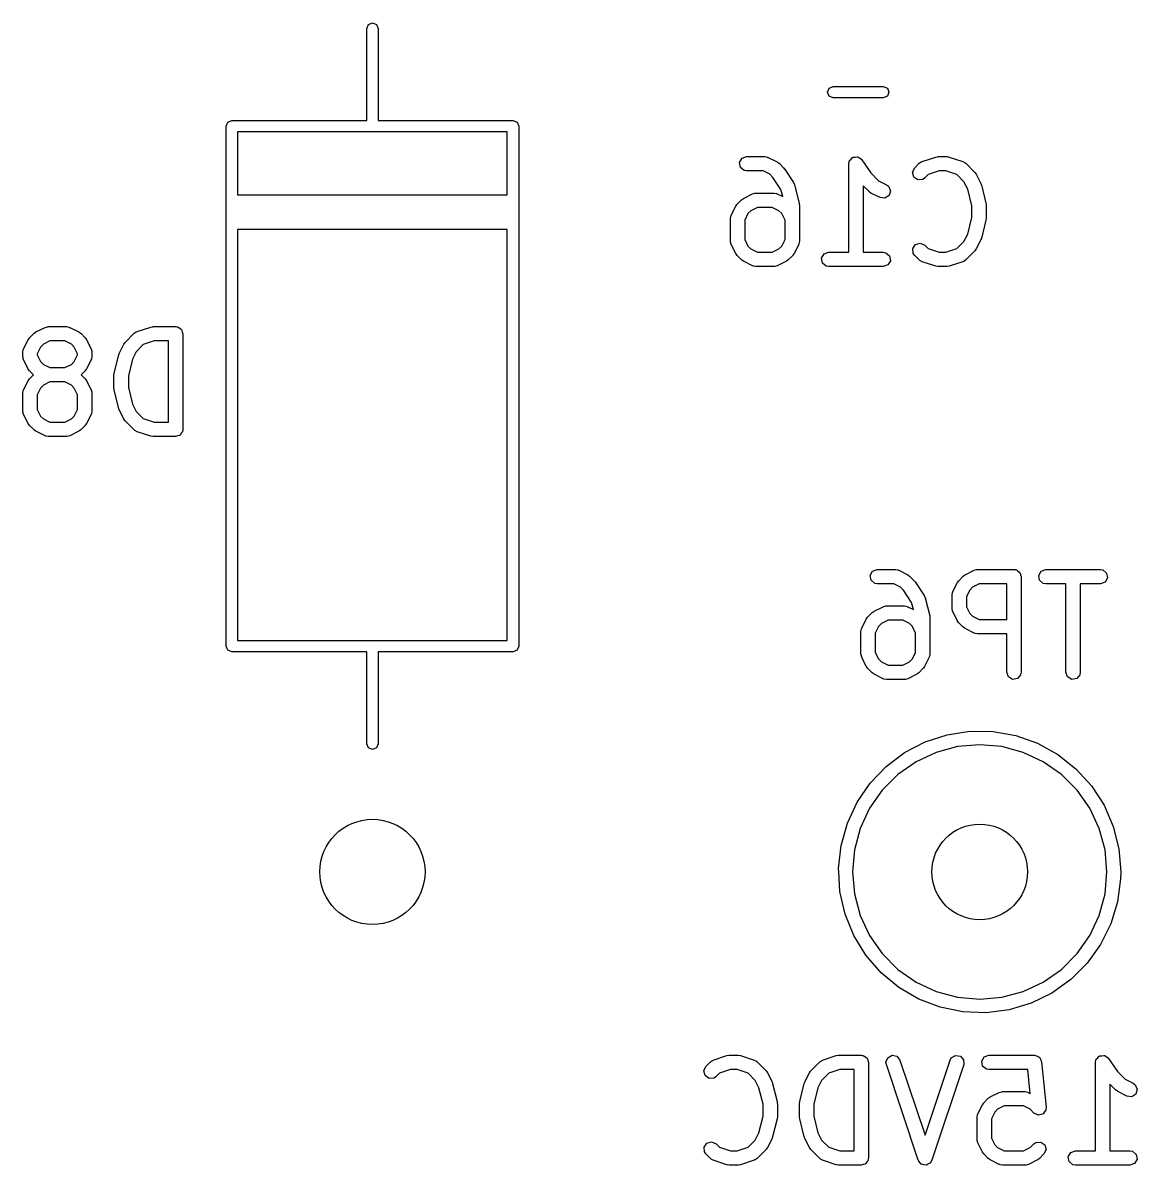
# Model space of a CAD drawing. Extents: x 65 to 231, y -134 to -59.
# Drawn here: x 125.89 to 137.54, y -107.21 to -95.26 of the extents above; entities that cross this region are included whole.
import ezdxf

# ---------------------------------------------------------------- set-up
doc = ezdxf.new("R2010")
doc.units = 0
doc.layers.add('BLACK', color=7, linetype='CONTINUOUS')

msp = doc.modelspace()

# ---------------------------------------------------------------- linework, layer by layer
at = {"layer": 'BLACK', "linetype": 'CONTINUOUS'}
for p, q in [((129.48, -95.32), (129.498, -95.2776)), ((129.48, -96.28), (129.48, -95.32)), ((129.498, -95.2776), (129.54, -95.26)), ((129.54, -95.26), (129.582, -95.2776)), ((129.582, -95.2776), (129.6, -95.32)), ((129.6, -95.32), (129.6, -96.28)), ((134.316, -95.9426), (134.359, -95.925)), ((134.359, -95.925), (134.881, -95.925)), ((134.881, -95.925), (134.924, -95.9426)), ((134.299, -95.985), (134.316, -95.9426)), ((134.316, -96.0274), (134.299, -95.985)), ((134.359, -96.045), (134.316, -96.0274)), ((134.881, -96.045), (134.359, -96.045)), ((134.924, -96.0274), (134.881, -96.045)), ((134.924, -95.9426), (134.941, -95.985)), ((134.941, -95.985), (134.924, -96.0274)), ((128.028, -96.2976), (128.07, -96.28)), ((128.07, -96.28), (129.48, -96.28)), ((129.6, -96.28), (131.01, -96.28)), ((131.01, -96.28), (131.052, -96.2976)), ((128.01, -96.34), (128.028, -96.2976)), ((128.01, -101.78), (128.01, -96.34)), ((130.95, -96.4), (128.13, -96.4)), ((128.13, -96.4), (128.13, -97.06)), ((130.95, -97.06), (130.95, -96.4)), ((131.052, -96.2976), (131.07, -96.34)), ((131.07, -96.34), (131.07, -101.78)), ((133.379, -96.7214), (133.405, -96.6769)), ((133.388, -96.7719), (133.379, -96.7214)), ((133.405, -96.6769), (133.453, -96.6594)), ((133.453, -96.6594), (133.644, -96.6594)), ((133.644, -96.6594), (133.669, -96.6639)), ((133.669, -96.6639), (133.673, -96.6668)), ((133.673, -96.6668), (133.677, -96.6673)), ((133.677, -96.6673), (133.773, -96.7149)), ((133.773, -96.7149), (133.791, -96.7283)), ((133.791, -96.7283), (133.792, -96.729)), ((133.792, -96.729), (133.84, -96.7766)), ((134.521, -96.7344), (134.526, -96.7087)), ((134.521, -97.6594), (134.521, -96.7344)), ((134.526, -96.7087), (134.528, -96.7054)), ((134.528, -96.7054), (134.529, -96.7011)), ((134.529, -96.7011), (134.545, -96.6861)), ((134.545, -96.6861), (134.559, -96.6694)), ((134.559, -96.6694), (134.563, -96.6687)), ((134.563, -96.6687), (134.566, -96.6657)), ((134.566, -96.6657), (134.588, -96.6643)), ((134.588, -96.6643), (134.609, -96.6605)), ((134.609, -96.6605), (134.613, -96.6627)), ((134.613, -96.6627), (134.617, -96.6624)), ((134.617, -96.6624), (134.635, -96.6753)), ((134.635, -96.6753), (134.654, -96.6862)), ((134.654, -96.6862), (134.655, -96.6902)), ((134.655, -96.6902), (134.659, -96.6928)), ((134.659, -96.6928), (134.75, -96.8295)), ((135.21, -96.7766), (135.257, -96.729)), ((135.257, -96.729), (135.279, -96.714)), ((135.279, -96.714), (135.283, -96.7136)), ((135.283, -96.7136), (135.287, -96.7108)), ((135.287, -96.7108), (135.43, -96.6632)), ((135.43, -96.6632), (135.452, -96.6599)), ((135.452, -96.6599), (135.453, -96.6594)), ((135.453, -96.6594), (135.549, -96.6594)), ((135.549, -96.6594), (135.571, -96.6633)), ((135.571, -96.6633), (135.572, -96.6632)), ((135.572, -96.6632), (135.715, -96.7108)), ((135.715, -96.7108), (135.738, -96.7233)), ((135.738, -96.7233), (135.74, -96.7271)), ((135.74, -96.7271), (135.744, -96.729)), ((135.744, -96.729), (135.84, -96.8242)), ((133.428, -96.8049), (133.388, -96.7719)), ((133.453, -96.8094), (133.428, -96.8049)), ((133.626, -96.8094), (133.453, -96.8094)), ((133.695, -96.8436), (133.626, -96.8094)), ((133.728, -96.8774), (133.695, -96.8436)), ((133.812, -97.0033), (133.728, -96.8774)), ((133.84, -96.7766), (133.846, -96.7859)), ((133.846, -96.7859), (133.849, -96.788)), ((133.849, -96.788), (133.944, -96.9309)), ((134.75, -96.8295), (134.831, -96.9108)), ((135.188, -96.8231), (135.21, -96.7766)), ((135.201, -96.8726), (135.188, -96.8231)), ((135.243, -96.9021), (135.201, -96.8726)), ((135.316, -96.8827), (135.295, -96.8976)), ((135.351, -96.8476), (135.316, -96.8827)), ((135.466, -96.8094), (135.351, -96.8476)), ((135.536, -96.8094), (135.466, -96.8094)), ((135.651, -96.8476), (135.536, -96.8094)), ((135.725, -96.9217), (135.651, -96.8476)), ((135.84, -96.8242), (135.853, -96.8426)), ((135.853, -96.8426), (135.854, -96.8437)), ((135.854, -96.8437), (135.901, -96.9389)), ((133.831, -97.0774), (133.812, -97.0033)), ((133.944, -96.9309), (133.954, -96.9539)), ((133.954, -96.9539), (133.955, -96.9543)), ((133.955, -96.9543), (134.002, -97.1448)), ((134.734, -97.0255), (134.671, -96.9631)), ((134.671, -96.9631), (134.671, -97.6594)), ((134.831, -96.9108), (134.915, -96.953)), ((134.915, -96.953), (134.936, -96.9685)), ((134.936, -96.9685), (134.957, -97.0156)), ((135.295, -96.8976), (135.243, -96.9021)), ((135.764, -96.9987), (135.725, -96.9217)), ((135.807, -97.1722), (135.764, -96.9987)), ((135.901, -96.9389), (135.905, -96.9513)), ((135.905, -96.9513), (135.907, -96.9543)), ((135.907, -96.9543), (135.955, -97.1448)), ((128.13, -97.06), (130.95, -97.06)), ((133.353, -97.1575), (133.4, -97.1099)), ((133.4, -97.1099), (133.419, -97.0971)), ((133.419, -97.0971), (133.42, -97.0959)), ((133.42, -97.0959), (133.515, -97.0483)), ((133.515, -97.0483), (133.54, -97.0408)), ((133.54, -97.0408), (133.544, -97.0419)), ((133.544, -97.0419), (133.549, -97.0403)), ((133.549, -97.0403), (133.739, -97.0403)), ((133.739, -97.0403), (133.765, -97.0449)), ((133.765, -97.0449), (133.768, -97.0477)), ((133.768, -97.0477), (133.773, -97.0483)), ((133.773, -97.0483), (133.831, -97.0774)), ((134.735, -97.0262), (134.734, -97.0255)), ((134.753, -97.0396), (134.735, -97.0262)), ((134.848, -97.0872), (134.753, -97.0396)), ((134.899, -97.093), (134.848, -97.0872)), ((134.942, -97.0648), (134.899, -97.093)), ((134.957, -97.0156), (134.942, -97.0648)), ((133.291, -97.2723), (133.339, -97.177)), ((133.339, -97.177), (133.352, -97.159)), ((133.352, -97.159), (133.353, -97.1575)), ((133.498, -97.2246), (133.467, -97.255)), ((133.566, -97.1903), (133.498, -97.2246)), ((133.721, -97.1903), (133.566, -97.1903)), ((133.79, -97.2246), (133.721, -97.1903)), ((133.82, -97.255), (133.79, -97.2246)), ((134.002, -97.1448), (134.003, -97.1597)), ((134.003, -97.1597), (134.005, -97.163)), ((134.005, -97.163), (134.005, -97.5439)), ((135.807, -97.2966), (135.807, -97.1722)), ((135.955, -97.1448), (135.956, -97.1597)), ((135.956, -97.1597), (135.957, -97.163)), ((135.957, -97.163), (135.957, -97.3058)), ((133.283, -97.3058), (133.288, -97.2802)), ((133.283, -97.5439), (133.283, -97.3058)), ((133.288, -97.2802), (133.29, -97.2767)), ((133.29, -97.2767), (133.291, -97.2723)), ((133.467, -97.255), (133.433, -97.3235)), ((133.433, -97.3235), (133.433, -97.5262)), ((133.855, -97.3235), (133.82, -97.255)), ((133.855, -97.5262), (133.855, -97.3235)), ((135.764, -97.4701), (135.807, -97.2966)), ((135.955, -97.324), (135.907, -97.5145)), ((135.957, -97.3058), (135.954, -97.3206)), ((135.954, -97.3206), (135.955, -97.324)), ((128.13, -97.42), (128.13, -101.72)), ((130.95, -97.42), (128.13, -97.42)), ((130.95, -101.72), (130.95, -97.42)), ((135.725, -97.5471), (135.764, -97.4701)), ((133.285, -97.5481), (133.283, -97.5439)), ((133.284, -97.5525), (133.285, -97.5481)), ((133.291, -97.5774), (133.284, -97.5525)), ((133.339, -97.6727), (133.291, -97.5774)), ((133.433, -97.5262), (133.467, -97.5947)), ((133.467, -97.5947), (133.498, -97.6251)), ((133.79, -97.6251), (133.82, -97.5947)), ((133.82, -97.5947), (133.855, -97.5262)), ((133.997, -97.5774), (133.949, -97.6727)), ((134, -97.5696), (133.997, -97.573)), ((133.997, -97.573), (133.997, -97.5774)), ((134.005, -97.5439), (134, -97.5696)), ((135.19, -97.6197), (135.22, -97.5777)), ((135.22, -97.5777), (135.269, -97.5644)), ((135.269, -97.5644), (135.316, -97.5861)), ((135.316, -97.5861), (135.351, -97.6212)), ((135.651, -97.6212), (135.725, -97.5471)), ((135.901, -97.5298), (135.854, -97.6251)), ((135.902, -97.5263), (135.901, -97.5298)), ((135.907, -97.5145), (135.902, -97.5263)), ((133.34, -97.6738), (133.339, -97.6727)), ((133.353, -97.6922), (133.34, -97.6738)), ((133.4, -97.7398), (133.353, -97.6922)), ((133.498, -97.6251), (133.566, -97.6594)), ((133.566, -97.6594), (133.721, -97.6594)), ((133.721, -97.6594), (133.79, -97.6251)), ((133.935, -97.6922), (133.887, -97.7398)), ((133.936, -97.6907), (133.935, -97.6922)), ((133.949, -97.6727), (133.936, -97.6907)), ((134.237, -97.7214), (134.262, -97.6769)), ((134.246, -97.7719), (134.237, -97.7214)), ((134.262, -97.6769), (134.31, -97.6594)), ((134.31, -97.6594), (134.521, -97.6594)), ((134.671, -97.6594), (134.882, -97.6594)), ((134.882, -97.6594), (134.908, -97.6639)), ((134.908, -97.6639), (134.947, -97.6969)), ((134.947, -97.6969), (134.956, -97.7474)), ((135.195, -97.6708), (135.19, -97.6197)), ((135.21, -97.6922), (135.195, -97.6708)), ((135.257, -97.7398), (135.21, -97.6922)), ((135.351, -97.6212), (135.466, -97.6594)), ((135.466, -97.6594), (135.536, -97.6594)), ((135.536, -97.6594), (135.651, -97.6212)), ((135.84, -97.6446), (135.744, -97.7398)), ((135.854, -97.6251), (135.84, -97.6431)), ((135.84, -97.6431), (135.84, -97.6446)), ((133.402, -97.7405), (133.4, -97.7398)), ((133.42, -97.7538), (133.402, -97.7405)), ((133.515, -97.8015), (133.42, -97.7538)), ((133.519, -97.802), (133.515, -97.8015)), ((133.523, -97.8049), (133.519, -97.802)), ((133.549, -97.8094), (133.523, -97.8049)), ((133.739, -97.8094), (133.549, -97.8094)), ((133.743, -97.8078), (133.739, -97.8094)), ((133.748, -97.8089), (133.743, -97.8078)), ((133.773, -97.8015), (133.748, -97.8089)), ((133.868, -97.7538), (133.773, -97.8015)), ((133.869, -97.7527), (133.868, -97.7538)), ((133.887, -97.7398), (133.869, -97.7527)), ((134.285, -97.8049), (134.246, -97.7719)), ((134.31, -97.8094), (134.285, -97.8049)), ((134.882, -97.8094), (134.31, -97.8094)), ((134.93, -97.7918), (134.882, -97.8094)), ((134.956, -97.7474), (134.93, -97.7918)), ((135.262, -97.7417), (135.257, -97.7398)), ((135.264, -97.7455), (135.262, -97.7417)), ((135.287, -97.7579), (135.264, -97.7455)), ((135.43, -97.8055), (135.287, -97.7579)), ((135.431, -97.8055), (135.43, -97.8055)), ((135.453, -97.8094), (135.431, -97.8055)), ((135.549, -97.8094), (135.453, -97.8094)), ((135.55, -97.8088), (135.549, -97.8094)), ((135.572, -97.8055), (135.55, -97.8088)), ((135.715, -97.7579), (135.572, -97.8055)), ((135.719, -97.7551), (135.715, -97.7579)), ((135.723, -97.7547), (135.719, -97.7551)), ((135.744, -97.7398), (135.723, -97.7547)), ((126.117, -98.4453), (126.142, -98.4379)), ((126.142, -98.4379), (126.147, -98.4389)), ((126.147, -98.4389), (126.151, -98.4374)), ((126.151, -98.4374), (126.341, -98.4374)), ((126.341, -98.4374), (126.367, -98.4419)), ((126.367, -98.4419), (126.37, -98.4448)), ((127.079, -98.4888), (127.222, -98.4412)), ((127.222, -98.4412), (127.244, -98.4379)), ((127.244, -98.4379), (127.246, -98.4374)), ((127.246, -98.4374), (127.484, -98.4374)), ((127.484, -98.4374), (127.494, -98.4391)), ((127.494, -98.4391), (127.497, -98.4385)), ((127.497, -98.4385), (127.5, -98.4402)), ((127.5, -98.4402), (127.51, -98.4419)), ((127.51, -98.4419), (127.525, -98.4544)), ((125.941, -98.5741), (125.954, -98.5561)), ((125.954, -98.5561), (125.955, -98.5546)), ((125.955, -98.5546), (126.002, -98.507)), ((126.002, -98.507), (126.021, -98.4941)), ((126.021, -98.4941), (126.022, -98.4929)), ((126.022, -98.4929), (126.117, -98.4453)), ((126.37, -98.4448), (126.375, -98.4453)), ((126.375, -98.4453), (126.47, -98.4929)), ((126.47, -98.4929), (126.488, -98.5063)), ((126.488, -98.5063), (126.49, -98.507)), ((126.49, -98.507), (126.537, -98.5546)), ((126.537, -98.5546), (126.55, -98.573)), ((126.955, -98.6022), (127.05, -98.507)), ((127.05, -98.507), (127.071, -98.492)), ((127.071, -98.492), (127.076, -98.4916)), ((127.076, -98.4916), (127.079, -98.4888)), ((127.525, -98.4544), (127.542, -98.4642)), ((127.542, -98.4642), (127.544, -98.4705)), ((127.544, -98.4705), (127.549, -98.4749)), ((127.549, -98.4749), (127.552, -98.4941)), ((127.552, -98.4941), (127.559, -98.5124)), ((127.559, -98.5124), (127.559, -99.5124)), ((125.885, -98.7029), (125.89, -98.6772)), ((125.89, -98.6772), (125.893, -98.6738)), ((125.893, -98.6693), (125.941, -98.5741)), ((125.893, -98.6738), (125.893, -98.6693)), ((126.07, -98.652), (126.035, -98.7206)), ((126.1, -98.6216), (126.07, -98.652)), ((126.168, -98.5874), (126.1, -98.6216)), ((126.324, -98.5874), (126.168, -98.5874)), ((126.392, -98.6216), (126.324, -98.5874)), ((126.422, -98.652), (126.392, -98.6216)), ((126.457, -98.7206), (126.422, -98.652)), ((126.55, -98.573), (126.551, -98.5741)), ((126.551, -98.5741), (126.599, -98.6693)), ((126.599, -98.6693), (126.606, -98.6943)), ((126.893, -98.7169), (126.941, -98.6217)), ((126.941, -98.6217), (126.954, -98.6037)), ((126.954, -98.6037), (126.955, -98.6022)), ((127.144, -98.6256), (127.07, -98.6997)), ((127.258, -98.5874), (127.144, -98.6256)), ((127.409, -98.5874), (127.258, -98.5874)), ((127.409, -99.4374), (127.409, -98.5874)), ((125.885, -98.7505), (125.885, -98.7029)), ((125.887, -98.7547), (125.885, -98.7505)), ((125.886, -98.7591), (125.887, -98.7547)), ((125.893, -98.784), (125.886, -98.7591)), ((125.941, -98.8793), (125.893, -98.784)), ((126.035, -98.7206), (126.035, -98.7328)), ((126.035, -98.7328), (126.07, -98.8013)), ((126.07, -98.8013), (126.1, -98.8317)), ((126.392, -98.8317), (126.422, -98.8013)), ((126.422, -98.8013), (126.457, -98.7328)), ((126.457, -98.7328), (126.457, -98.7206)), ((126.599, -98.784), (126.551, -98.8793)), ((126.602, -98.7761), (126.599, -98.7796)), ((126.599, -98.7796), (126.599, -98.784)), ((126.607, -98.7505), (126.602, -98.7761)), ((126.606, -98.6943), (126.605, -98.6986)), ((126.605, -98.6986), (126.607, -98.7029)), ((126.607, -98.7029), (126.607, -98.7505)), ((126.84, -98.9228), (126.888, -98.7323)), ((126.888, -98.7323), (126.893, -98.7205)), ((126.893, -98.7205), (126.893, -98.7169)), ((127.031, -98.7767), (126.988, -98.9502)), ((127.07, -98.6997), (127.031, -98.7767)), ((125.942, -98.8804), (125.941, -98.8793)), ((125.955, -98.8987), (125.942, -98.8804)), ((125.997, -98.941), (125.955, -98.8987)), ((126.1, -98.8317), (126.168, -98.866)), ((126.168, -98.866), (126.324, -98.866)), ((126.324, -98.866), (126.392, -98.8317)), ((126.537, -98.8987), (126.495, -98.941)), ((126.538, -98.8973), (126.537, -98.8987)), ((126.551, -98.8793), (126.538, -98.8973)), ((125.893, -99.0979), (125.941, -99.0026)), ((125.941, -99.0026), (125.954, -98.9846)), ((125.954, -98.9846), (125.955, -98.9832)), ((125.955, -98.9832), (125.997, -98.941)), ((126.168, -99.016), (126.1, -99.0502)), ((126.324, -99.016), (126.168, -99.016)), ((126.392, -99.0502), (126.324, -99.016)), ((126.495, -98.941), (126.537, -98.9832)), ((126.537, -98.9832), (126.55, -99.0015)), ((126.55, -99.0015), (126.551, -99.0026)), ((126.551, -99.0026), (126.599, -99.0979)), ((126.838, -98.941), (126.84, -98.9262)), ((126.838, -99.0838), (126.838, -98.941)), ((126.84, -98.9262), (126.84, -98.9228)), ((126.988, -98.9502), (126.988, -99.0746)), ((125.885, -99.1314), (125.89, -99.1058)), ((125.885, -99.3219), (125.885, -99.1314)), ((125.89, -99.1058), (125.893, -99.1023)), ((125.893, -99.1023), (125.893, -99.0979)), ((126.07, -99.0806), (126.035, -99.1491)), ((126.035, -99.1491), (126.035, -99.3042)), ((126.1, -99.0502), (126.07, -99.0806)), ((126.422, -99.0806), (126.392, -99.0502)), ((126.457, -99.1491), (126.422, -99.0806)), ((126.457, -99.3042), (126.457, -99.1491)), ((126.599, -99.0979), (126.606, -99.1229)), ((126.606, -99.1229), (126.605, -99.1272)), ((126.605, -99.1272), (126.607, -99.1314)), ((126.607, -99.1314), (126.607, -99.3219)), ((126.839, -99.0871), (126.838, -99.0838)), ((126.84, -99.102), (126.839, -99.0871)), ((126.888, -99.2925), (126.84, -99.102)), ((126.988, -99.0746), (127.031, -99.2481)), ((127.031, -99.2481), (127.07, -99.3251)), ((125.887, -99.3261), (125.885, -99.3219)), ((125.886, -99.3305), (125.887, -99.3261)), ((125.893, -99.3554), (125.886, -99.3305)), ((125.941, -99.4507), (125.893, -99.3554)), ((126.035, -99.3042), (126.07, -99.3727)), ((126.07, -99.3727), (126.1, -99.4031)), ((126.392, -99.4031), (126.422, -99.3727)), ((126.422, -99.3727), (126.457, -99.3042)), ((126.599, -99.3554), (126.551, -99.4507)), ((126.602, -99.3476), (126.599, -99.351)), ((126.599, -99.351), (126.599, -99.3554)), ((126.607, -99.3219), (126.602, -99.3476)), ((126.89, -99.2954), (126.888, -99.2925)), ((126.893, -99.3078), (126.89, -99.2954)), ((126.941, -99.4031), (126.893, -99.3078)), ((127.07, -99.3251), (127.144, -99.3992)), ((125.942, -99.4518), (125.941, -99.4507)), ((125.955, -99.4702), (125.942, -99.4518)), ((126.002, -99.5178), (125.955, -99.4702)), ((126.004, -99.5185), (126.002, -99.5178)), ((126.022, -99.5318), (126.004, -99.5185)), ((126.1, -99.4031), (126.168, -99.4374)), ((126.168, -99.4374), (126.324, -99.4374)), ((126.324, -99.4374), (126.392, -99.4031)), ((126.49, -99.5178), (126.471, -99.5307)), ((126.537, -99.4702), (126.49, -99.5178)), ((126.538, -99.4687), (126.537, -99.4702)), ((126.551, -99.4507), (126.538, -99.4687)), ((126.942, -99.4042), (126.941, -99.4031)), ((126.955, -99.4226), (126.942, -99.4042)), ((127.05, -99.5178), (126.955, -99.4226)), ((127.054, -99.5197), (127.05, -99.5178)), ((127.144, -99.3992), (127.258, -99.4374)), ((127.258, -99.4374), (127.409, -99.4374)), ((127.559, -99.5124), (127.557, -99.5221)), ((126.117, -99.5795), (126.022, -99.5318)), ((126.122, -99.58), (126.117, -99.5795)), ((126.125, -99.5829), (126.122, -99.58)), ((126.151, -99.5874), (126.125, -99.5829)), ((126.341, -99.5874), (126.151, -99.5874)), ((126.345, -99.5858), (126.341, -99.5874)), ((126.35, -99.5869), (126.345, -99.5858)), ((126.375, -99.5795), (126.35, -99.5869)), ((126.47, -99.5318), (126.375, -99.5795)), ((126.471, -99.5307), (126.47, -99.5318)), ((127.057, -99.5235), (127.054, -99.5197)), ((127.079, -99.5359), (127.057, -99.5235)), ((127.222, -99.5835), (127.079, -99.5359)), ((127.224, -99.5835), (127.222, -99.5835)), ((127.246, -99.5874), (127.224, -99.5835)), ((127.484, -99.5874), (127.246, -99.5874)), ((127.502, -99.5807), (127.484, -99.5874)), ((127.522, -99.5773), (127.502, -99.5807)), ((127.526, -99.5721), (127.522, -99.5773)), ((127.532, -99.5698), (127.526, -99.5721)), ((127.542, -99.553), (127.532, -99.5698)), ((127.555, -99.538), (127.542, -99.553)), ((127.556, -99.5283), (127.555, -99.538)), ((127.558, -99.5254), (127.556, -99.5283)), ((127.557, -99.5221), (127.558, -99.5254)), ((134.745, -101.039), (134.77, -100.995)), ((134.754, -101.09), (134.745, -101.039)), ((134.77, -100.995), (134.819, -100.977)), ((134.819, -100.977), (135.009, -100.977)), ((135.009, -100.977), (135.035, -100.982)), ((135.035, -100.982), (135.038, -100.985)), ((135.038, -100.985), (135.043, -100.985)), ((135.043, -100.985), (135.138, -101.033)), ((135.138, -101.033), (135.156, -101.046)), ((135.156, -101.046), (135.157, -101.047)), ((135.157, -101.047), (135.205, -101.095)), ((135.67, -101.095), (135.718, -101.047)), ((135.718, -101.047), (135.736, -101.034)), ((135.736, -101.034), (135.737, -101.033)), ((135.737, -101.033), (135.833, -100.985)), ((135.833, -100.985), (135.858, -100.978)), ((135.858, -100.978), (135.862, -100.979)), ((135.862, -100.979), (135.866, -100.977)), ((135.866, -100.977), (136.247, -100.977)), ((136.247, -100.977), (136.257, -100.979)), ((136.257, -100.979), (136.26, -100.979)), ((136.26, -100.979), (136.263, -100.98)), ((136.263, -100.98), (136.273, -100.982)), ((136.273, -100.982), (136.288, -100.994)), ((136.288, -100.994), (136.305, -101.004)), ((136.305, -101.004), (136.307, -101.011)), ((136.307, -101.011), (136.312, -101.015)), ((136.312, -101.015), (136.315, -101.034)), ((136.315, -101.034), (136.322, -101.052)), ((136.322, -101.052), (136.322, -102.052)), ((136.507, -101.039), (136.532, -100.995)), ((136.516, -101.09), (136.507, -101.039)), ((136.532, -100.995), (136.58, -100.977)), ((136.58, -100.977), (137.152, -100.977)), ((137.152, -100.977), (137.178, -100.982)), ((137.178, -100.982), (137.217, -101.015)), ((137.226, -101.065), (137.2, -101.11)), ((137.217, -101.015), (137.226, -101.065)), ((134.793, -101.123), (134.754, -101.09)), ((134.819, -101.127), (134.793, -101.123)), ((134.991, -101.127), (134.819, -101.127)), ((135.06, -101.162), (134.991, -101.127)), ((135.094, -101.195), (135.06, -101.162)), ((135.205, -101.095), (135.211, -101.104)), ((135.211, -101.104), (135.214, -101.106)), ((135.214, -101.106), (135.31, -101.249)), ((135.609, -101.209), (135.656, -101.114)), ((135.656, -101.114), (135.67, -101.096)), ((135.67, -101.096), (135.67, -101.095)), ((135.815, -101.162), (135.785, -101.192)), ((135.884, -101.127), (135.815, -101.162)), ((136.172, -101.127), (135.884, -101.127)), ((136.172, -101.501), (136.172, -101.127)), ((136.555, -101.123), (136.516, -101.09)), ((136.58, -101.127), (136.555, -101.123)), ((136.791, -101.127), (136.58, -101.127)), ((136.791, -102.052), (136.791, -101.127)), ((137.152, -101.127), (136.941, -101.127)), ((136.941, -101.127), (136.941, -102.052)), ((137.2, -101.11), (137.152, -101.127)), ((135.178, -101.321), (135.094, -101.195)), ((135.31, -101.249), (135.32, -101.272)), ((135.32, -101.272), (135.32, -101.272)), ((135.32, -101.272), (135.368, -101.463)), ((135.601, -101.243), (135.605, -101.217)), ((135.601, -101.386), (135.601, -101.243)), ((135.605, -101.217), (135.608, -101.214)), ((135.608, -101.214), (135.609, -101.209)), ((135.785, -101.192), (135.751, -101.261)), ((135.751, -101.261), (135.751, -101.368)), ((134.718, -101.476), (134.766, -101.428)), ((134.766, -101.428), (134.784, -101.415)), ((134.784, -101.415), (134.785, -101.414)), ((134.785, -101.414), (134.88, -101.366)), ((134.88, -101.366), (134.905, -101.359)), ((134.905, -101.359), (134.91, -101.36)), ((134.91, -101.36), (134.914, -101.358)), ((134.914, -101.358), (135.104, -101.358)), ((135.104, -101.358), (135.13, -101.363)), ((135.13, -101.363), (135.133, -101.366)), ((135.133, -101.366), (135.138, -101.366)), ((135.138, -101.366), (135.196, -101.395)), ((135.196, -101.395), (135.178, -101.321)), ((135.602, -101.39), (135.601, -101.386)), ((135.601, -101.394), (135.602, -101.39)), ((135.609, -101.419), (135.601, -101.394)), ((135.656, -101.514), (135.609, -101.419)), ((135.751, -101.368), (135.785, -101.437)), ((134.656, -101.59), (134.704, -101.495)), ((134.704, -101.495), (134.717, -101.477)), ((134.717, -101.477), (134.718, -101.476)), ((134.863, -101.543), (134.833, -101.573)), ((134.932, -101.508), (134.863, -101.543)), ((135.087, -101.508), (134.932, -101.508)), ((135.155, -101.543), (135.087, -101.508)), ((135.186, -101.573), (135.155, -101.543)), ((135.368, -101.463), (135.369, -101.478)), ((135.369, -101.478), (135.37, -101.481)), ((135.37, -101.481), (135.37, -101.862)), ((135.657, -101.516), (135.656, -101.514)), ((135.67, -101.534), (135.657, -101.516)), ((135.718, -101.582), (135.67, -101.534)), ((135.785, -101.437), (135.815, -101.467)), ((135.815, -101.467), (135.884, -101.501)), ((135.884, -101.501), (136.172, -101.501)), ((134.648, -101.624), (134.653, -101.598)), ((134.648, -101.862), (134.648, -101.624)), ((134.653, -101.598), (134.656, -101.595)), ((134.656, -101.595), (134.656, -101.59)), ((134.833, -101.573), (134.798, -101.642)), ((134.798, -101.642), (134.798, -101.844)), ((135.22, -101.642), (135.186, -101.573)), ((135.22, -101.844), (135.22, -101.642)), ((135.719, -101.582), (135.718, -101.582)), ((135.737, -101.596), (135.719, -101.582)), ((135.833, -101.643), (135.737, -101.596)), ((135.837, -101.644), (135.833, -101.643)), ((135.841, -101.647), (135.837, -101.644)), ((135.866, -101.651), (135.841, -101.647)), ((136.172, -101.651), (135.866, -101.651)), ((136.172, -102.052), (136.172, -101.651)), ((128.028, -101.822), (128.01, -101.78)), ((128.13, -101.72), (130.95, -101.72)), ((131.07, -101.78), (131.052, -101.822)), ((128.07, -101.84), (128.028, -101.822)), ((129.48, -101.84), (128.07, -101.84)), ((129.48, -102.8), (129.48, -101.84)), ((131.01, -101.84), (129.6, -101.84)), ((129.6, -101.84), (129.6, -102.8)), ((131.052, -101.822), (131.01, -101.84)), ((134.65, -101.866), (134.648, -101.862)), ((134.649, -101.87), (134.65, -101.866)), ((134.656, -101.895), (134.649, -101.87)), ((134.704, -101.991), (134.656, -101.895)), ((134.798, -101.844), (134.833, -101.913)), ((135.186, -101.913), (135.22, -101.844)), ((135.362, -101.895), (135.314, -101.991)), ((135.365, -101.888), (135.362, -101.891)), ((135.362, -101.891), (135.362, -101.895)), ((135.37, -101.862), (135.365, -101.888)), ((134.705, -101.992), (134.704, -101.991)), ((134.718, -102.01), (134.705, -101.992)), ((134.766, -102.058), (134.718, -102.01)), ((134.833, -101.913), (134.863, -101.943)), ((134.863, -101.943), (134.932, -101.977)), ((134.932, -101.977), (135.087, -101.977)), ((135.087, -101.977), (135.155, -101.943)), ((135.155, -101.943), (135.186, -101.913)), ((135.3, -102.01), (135.253, -102.058)), ((135.301, -102.009), (135.3, -102.01)), ((135.314, -101.991), (135.301, -102.009)), ((134.767, -102.058), (134.766, -102.058)), ((134.785, -102.072), (134.767, -102.058)), ((134.88, -102.119), (134.785, -102.072)), ((134.885, -102.12), (134.88, -102.119)), ((134.888, -102.123), (134.885, -102.12)), ((134.914, -102.127), (134.888, -102.123)), ((135.104, -102.127), (134.914, -102.127)), ((135.108, -102.126), (135.104, -102.127)), ((135.113, -102.127), (135.108, -102.126)), ((135.138, -102.119), (135.113, -102.127)), ((135.233, -102.072), (135.138, -102.119)), ((135.234, -102.071), (135.233, -102.072)), ((135.253, -102.058), (135.234, -102.071)), ((136.19, -102.101), (136.172, -102.052)), ((136.234, -102.126), (136.19, -102.101)), ((136.285, -102.117), (136.234, -102.126)), ((136.318, -102.078), (136.285, -102.117)), ((136.322, -102.052), (136.318, -102.078)), ((136.809, -102.101), (136.791, -102.052)), ((136.853, -102.126), (136.809, -102.101)), ((136.904, -102.117), (136.853, -102.126)), ((136.937, -102.078), (136.904, -102.117)), ((136.941, -102.052), (136.937, -102.078)), ((135.318, -102.78), (135.548, -102.705)), ((135.548, -102.705), (135.787, -102.669)), ((135.787, -102.669), (136.029, -102.672)), ((136.029, -102.672), (136.267, -102.714)), ((136.267, -102.714), (136.495, -102.795)), ((129.498, -102.842), (129.48, -102.8)), ((129.54, -102.86), (129.498, -102.842)), ((129.582, -102.842), (129.54, -102.86)), ((129.6, -102.8), (129.582, -102.842)), ((135.104, -102.892), (135.318, -102.78)), ((135.659, -102.83), (135.435, -102.89)), ((135.89, -102.81), (135.659, -102.83)), ((136.121, -102.83), (135.89, -102.81)), ((136.345, -102.89), (136.121, -102.83)), ((136.495, -102.795), (136.706, -102.911)), ((134.911, -103.037), (135.104, -102.892)), ((135.435, -102.89), (135.225, -102.988)), ((136.555, -102.988), (136.345, -102.89)), ((136.706, -102.911), (136.896, -103.061)), ((134.744, -103.212), (134.911, -103.037)), ((135.225, -102.988), (135.035, -103.121)), ((136.745, -103.121), (136.555, -102.988)), ((136.896, -103.061), (137.059, -103.24)), ((134.607, -103.411), (134.744, -103.212)), ((135.035, -103.121), (134.871, -103.285)), ((136.909, -103.285), (136.745, -103.121)), ((134.871, -103.285), (134.738, -103.475)), ((137.042, -103.475), (136.909, -103.285)), ((137.059, -103.24), (137.19, -103.443)), ((134.506, -103.631), (134.607, -103.411)), ((137.19, -103.443), (137.286, -103.665)), ((134.738, -103.475), (134.64, -103.685)), ((137.14, -103.685), (137.042, -103.475)), ((134.441, -103.864), (134.506, -103.631)), ((134.64, -103.685), (134.58, -103.909)), ((137.2, -103.909), (137.14, -103.685)), ((137.286, -103.665), (137.345, -103.899)), ((134.415, -104.104), (134.441, -103.864)), ((134.58, -103.909), (134.56, -104.14)), ((137.22, -104.14), (137.2, -103.909)), ((137.345, -103.899), (137.365, -104.14)), ((134.418, -104.14), (134.415, -104.104)), ((134.429, -104.345), (134.418, -104.14)), ((134.56, -104.14), (134.58, -104.371)), ((137.2, -104.371), (137.22, -104.14)), ((137.365, -104.14), (137.363, -104.212)), ((137.363, -104.212), (137.332, -104.452)), ((134.482, -104.581), (134.429, -104.345)), ((134.58, -104.371), (134.64, -104.595)), ((137.14, -104.595), (137.2, -104.371)), ((137.332, -104.452), (137.261, -104.683)), ((134.573, -104.805), (134.482, -104.581)), ((134.64, -104.595), (134.738, -104.805)), ((137.042, -104.805), (137.14, -104.595)), ((137.261, -104.683), (137.154, -104.9)), ((134.7, -105.011), (134.573, -104.805)), ((134.738, -104.805), (134.871, -104.995)), ((136.909, -104.995), (137.042, -104.805)), ((134.858, -105.194), (134.7, -105.011)), ((134.871, -104.995), (135.035, -105.159)), ((136.745, -105.159), (136.909, -104.995)), ((137.154, -104.9), (137.013, -105.096)), ((137.013, -105.096), (136.842, -105.267)), ((135.044, -105.348), (134.858, -105.194)), ((135.035, -105.159), (135.225, -105.292)), ((136.555, -105.292), (136.745, -105.159)), ((135.253, -105.47), (135.044, -105.348)), ((135.225, -105.292), (135.435, -105.39)), ((136.345, -105.39), (136.555, -105.292)), ((136.842, -105.267), (136.645, -105.407)), ((135.478, -105.556), (135.253, -105.47)), ((135.435, -105.39), (135.659, -105.45)), ((135.659, -105.45), (135.89, -105.47)), ((135.89, -105.47), (136.121, -105.45)), ((136.121, -105.45), (136.345, -105.39)), ((136.645, -105.407), (136.428, -105.513)), ((135.715, -105.605), (135.478, -105.556)), ((135.957, -105.613), (135.715, -105.605)), ((136.197, -105.583), (135.957, -105.613)), ((136.428, -105.513), (136.197, -105.583)), ((133.104, -106.109), (133.247, -106.061)), ((133.247, -106.061), (133.269, -106.058)), ((133.269, -106.058), (133.271, -106.057)), ((133.271, -106.057), (133.366, -106.057)), ((133.366, -106.057), (133.388, -106.061)), ((133.388, -106.061), (133.39, -106.061)), ((133.39, -106.061), (133.533, -106.109)), ((134.247, -106.109), (134.39, -106.061)), ((134.39, -106.061), (134.412, -106.058)), ((134.412, -106.058), (134.414, -106.057)), ((134.414, -106.057), (134.652, -106.057)), ((134.652, -106.057), (134.662, -106.059)), ((134.662, -106.059), (134.665, -106.059)), ((134.665, -106.059), (134.668, -106.06)), ((134.668, -106.06), (134.678, -106.062)), ((134.678, -106.062), (134.692, -106.074)), ((134.692, -106.074), (134.709, -106.084)), ((134.709, -106.084), (134.712, -106.091)), ((134.91, -106.13), (134.929, -106.083)), ((134.929, -106.083), (134.974, -106.058)), ((134.974, -106.058), (135.024, -106.068)), ((135.024, -106.068), (135.056, -106.109)), ((135.581, -106.109), (135.593, -106.086)), ((135.593, -106.086), (135.637, -106.059)), ((135.637, -106.059), (135.688, -106.066)), ((135.688, -106.066), (135.722, -106.105)), ((135.911, -106.119), (135.937, -106.075)), ((135.937, -106.075), (135.985, -106.057)), ((135.985, -106.057), (136.461, -106.057)), ((136.461, -106.057), (136.465, -106.058)), ((136.465, -106.058), (136.467, -106.058)), ((136.467, -106.058), (136.47, -106.059)), ((136.47, -106.059), (136.487, -106.062)), ((136.487, -106.062), (136.499, -106.072)), ((136.499, -106.072), (136.514, -106.079)), ((136.514, -106.079), (136.518, -106.088)), ((136.518, -106.088), (136.526, -106.095)), ((137.108, -106.099), (137.124, -106.084)), ((137.124, -106.084), (137.138, -106.067)), ((137.138, -106.067), (137.142, -106.067)), ((137.142, -106.067), (137.146, -106.064)), ((137.146, -106.064), (137.167, -106.062)), ((137.167, -106.062), (137.189, -106.059)), ((137.189, -106.059), (137.192, -106.061)), ((137.192, -106.061), (137.197, -106.06)), ((137.197, -106.06), (137.214, -106.073)), ((137.214, -106.073), (137.233, -106.084)), ((137.233, -106.084), (137.235, -106.088)), ((137.235, -106.088), (137.238, -106.091)), ((133.006, -106.221), (133.027, -106.175)), ((133.027, -106.175), (133.075, -106.127)), ((133.075, -106.127), (133.096, -106.112)), ((133.096, -106.112), (133.101, -106.112)), ((133.101, -106.112), (133.104, -106.109)), ((133.283, -106.207), (133.169, -106.246)), ((133.354, -106.207), (133.283, -106.207)), ((133.469, -106.246), (133.354, -106.207)), ((133.533, -106.109), (133.556, -106.121)), ((133.556, -106.121), (133.558, -106.125)), ((133.558, -106.125), (133.562, -106.127)), ((133.562, -106.127), (133.657, -106.222)), ((134.123, -106.222), (134.218, -106.127)), ((134.218, -106.127), (134.239, -106.112)), ((134.239, -106.112), (134.244, -106.112)), ((134.244, -106.112), (134.247, -106.109)), ((134.426, -106.207), (134.311, -106.246)), ((134.577, -106.207), (134.426, -106.207)), ((134.577, -107.057), (134.577, -106.207)), ((134.712, -106.091), (134.717, -106.095)), ((134.717, -106.095), (134.72, -106.114)), ((134.72, -106.114), (134.727, -106.132)), ((134.727, -106.132), (134.727, -107.132)), ((134.914, -106.156), (134.91, -106.13)), ((135.247, -107.156), (134.914, -106.156)), ((135.056, -106.109), (135.319, -106.895)), ((135.319, -106.895), (135.581, -106.109)), ((135.723, -106.156), (135.39, -107.156)), ((135.722, -106.105), (135.723, -106.156)), ((135.92, -106.17), (135.911, -106.119)), ((135.96, -106.203), (135.92, -106.17)), ((135.985, -106.207), (135.96, -106.203)), ((136.394, -106.207), (135.985, -106.207)), ((136.418, -106.456), (136.394, -106.207)), ((136.526, -106.095), (136.529, -106.111)), ((136.529, -106.111), (136.536, -106.125)), ((136.536, -106.125), (136.584, -106.601)), ((137.101, -106.132), (137.105, -106.107)), ((137.101, -107.057), (137.101, -106.132)), ((137.105, -106.107), (137.108, -106.103)), ((137.108, -106.103), (137.108, -106.099)), ((137.238, -106.091), (137.329, -106.227)), ((133.019, -106.271), (133.006, -106.221)), ((133.061, -106.3), (133.019, -106.271)), ((133.112, -106.296), (133.061, -106.3)), ((133.134, -106.281), (133.112, -106.296)), ((133.169, -106.246), (133.134, -106.281)), ((133.543, -106.32), (133.469, -106.246)), ((133.581, -106.397), (133.543, -106.32)), ((133.657, -106.222), (133.67, -106.241)), ((133.67, -106.241), (133.671, -106.242)), ((133.671, -106.242), (133.719, -106.337)), ((134.061, -106.337), (134.109, -106.242)), ((134.109, -106.242), (134.122, -106.224)), ((134.122, -106.224), (134.123, -106.222)), ((134.237, -106.32), (134.199, -106.397)), ((134.311, -106.246), (134.237, -106.32)), ((137.329, -106.227), (137.411, -106.309)), ((137.411, -106.309), (137.495, -106.351)), ((133.625, -106.57), (133.581, -106.397)), ((133.719, -106.337), (133.723, -106.349)), ((133.723, -106.349), (133.725, -106.352)), ((133.725, -106.352), (133.772, -106.543)), ((134.008, -106.543), (134.055, -106.352)), ((134.055, -106.352), (134.061, -106.34)), ((134.061, -106.34), (134.061, -106.337)), ((134.199, -106.397), (134.155, -106.57)), ((135.999, -106.494), (136.095, -106.446)), ((136.095, -106.446), (136.12, -106.439)), ((136.12, -106.439), (136.124, -106.44)), ((136.124, -106.44), (136.128, -106.438)), ((136.128, -106.438), (136.366, -106.438)), ((136.366, -106.438), (136.392, -106.443)), ((136.392, -106.443), (136.395, -106.446)), ((136.395, -106.446), (136.4, -106.446)), ((136.4, -106.446), (136.418, -106.456)), ((137.313, -106.424), (137.251, -106.361)), ((137.251, -106.361), (137.251, -107.057)), ((137.315, -106.424), (137.313, -106.424)), ((137.333, -106.438), (137.315, -106.424)), ((137.428, -106.485), (137.333, -106.438)), ((137.495, -106.351), (137.516, -106.367)), ((137.516, -106.367), (137.536, -106.414)), ((137.536, -106.414), (137.522, -106.463)), ((133.772, -106.543), (133.773, -106.558)), ((133.773, -106.558), (133.775, -106.561)), ((133.775, -106.561), (133.775, -106.704)), ((134.005, -106.561), (134.008, -106.546)), ((134.005, -106.704), (134.005, -106.561)), ((134.008, -106.546), (134.008, -106.543)), ((135.918, -106.575), (135.932, -106.557)), ((135.932, -106.556), (135.98, -106.508)), ((135.932, -106.557), (135.932, -106.556)), ((135.98, -106.508), (135.998, -106.495)), ((135.998, -106.495), (135.999, -106.494)), ((137.479, -106.491), (137.428, -106.485)), ((137.522, -106.463), (137.479, -106.491)), ((133.625, -106.695), (133.625, -106.57)), ((134.155, -106.57), (134.155, -106.695)), ((135.863, -106.704), (135.867, -106.678)), ((135.867, -106.678), (135.87, -106.675)), ((135.87, -106.675), (135.871, -106.67)), ((135.871, -106.67), (135.918, -106.575)), ((136.047, -106.653), (136.013, -106.722)), ((136.077, -106.623), (136.047, -106.653)), ((136.146, -106.588), (136.077, -106.623)), ((136.348, -106.588), (136.146, -106.588)), ((136.417, -106.623), (136.348, -106.588)), ((136.456, -106.662), (136.417, -106.623)), ((136.457, -106.662), (136.456, -106.662)), ((136.456, -106.662), (136.456, -106.662)), ((136.48, -106.673), (136.457, -106.662)), ((136.503, -106.683), (136.48, -106.673)), ((136.528, -106.677), (136.503, -106.683)), ((136.503, -106.683), (136.503, -106.683)), ((136.503, -106.683), (136.503, -106.683)), ((136.552, -106.67), (136.528, -106.677)), ((136.553, -106.669), (136.552, -106.67)), ((136.552, -106.67), (136.552, -106.67)), ((136.567, -106.649), (136.553, -106.669)), ((136.581, -106.628), (136.567, -106.649)), ((136.582, -106.627), (136.581, -106.627)), ((136.581, -106.627), (136.581, -106.628)), ((136.584, -106.601), (136.582, -106.627)), ((133.581, -106.868), (133.625, -106.695)), ((133.772, -106.722), (133.725, -106.912)), ((133.775, -106.704), (133.772, -106.719)), ((133.772, -106.719), (133.772, -106.722)), ((134.007, -106.707), (134.005, -106.704)), ((134.008, -106.722), (134.007, -106.707)), ((134.055, -106.912), (134.008, -106.722)), ((134.155, -106.695), (134.199, -106.868)), ((135.863, -106.942), (135.863, -106.704)), ((136.013, -106.722), (136.013, -106.924)), ((133.543, -106.945), (133.581, -106.868)), ((133.725, -106.912), (133.719, -106.924)), ((133.719, -106.924), (133.719, -106.928)), ((134.057, -106.915), (134.055, -106.912)), ((134.061, -106.928), (134.057, -106.915)), ((134.199, -106.868), (134.237, -106.945)), ((136.013, -106.924), (136.047, -106.993)), ((133.008, -107.018), (133.037, -106.976)), ((133.013, -107.069), (133.008, -107.018)), ((133.037, -106.976), (133.087, -106.962)), ((133.087, -106.962), (133.134, -106.984)), ((133.134, -106.984), (133.169, -107.019)), ((133.169, -107.019), (133.283, -107.057)), ((133.354, -107.057), (133.469, -107.019)), ((133.469, -107.019), (133.543, -106.945)), ((133.657, -107.043), (133.562, -107.138)), ((133.658, -107.041), (133.657, -107.043)), ((133.671, -107.023), (133.658, -107.041)), ((133.719, -106.928), (133.671, -107.023)), ((134.109, -107.023), (134.061, -106.928)), ((134.11, -107.024), (134.109, -107.023)), ((134.123, -107.043), (134.11, -107.024)), ((134.218, -107.138), (134.123, -107.043)), ((134.237, -106.945), (134.311, -107.019)), ((134.311, -107.019), (134.426, -107.057)), ((135.864, -106.946), (135.863, -106.942)), ((135.863, -106.95), (135.864, -106.946)), ((135.871, -106.975), (135.863, -106.95)), ((135.918, -107.071), (135.871, -106.975)), ((136.047, -106.993), (136.077, -107.023)), ((136.077, -107.023), (136.146, -107.057)), ((136.348, -107.057), (136.417, -107.023)), ((136.417, -107.023), (136.456, -106.984)), ((136.456, -106.984), (136.477, -106.969)), ((136.477, -106.969), (136.528, -106.965)), ((136.528, -106.965), (136.57, -106.994)), ((136.584, -107.044), (136.562, -107.09)), ((136.57, -106.994), (136.584, -107.044)), ((133.027, -107.09), (133.013, -107.069)), ((133.075, -107.138), (133.027, -107.09)), ((133.079, -107.14), (133.075, -107.138)), ((133.081, -107.144), (133.079, -107.14)), ((133.104, -107.156), (133.081, -107.144)), ((133.247, -107.204), (133.104, -107.156)), ((133.283, -107.057), (133.354, -107.057)), ((133.533, -107.156), (133.39, -107.204)), ((133.536, -107.153), (133.533, -107.156)), ((133.541, -107.153), (133.536, -107.153)), ((133.562, -107.138), (133.541, -107.153)), ((134.222, -107.14), (134.218, -107.138)), ((134.224, -107.144), (134.222, -107.14)), ((134.247, -107.156), (134.224, -107.144)), ((134.39, -107.204), (134.247, -107.156)), ((134.426, -107.057), (134.577, -107.057)), ((134.722, -107.158), (134.71, -107.173)), ((134.724, -107.148), (134.722, -107.158)), ((134.726, -107.145), (134.724, -107.148)), ((134.727, -107.132), (134.725, -107.142)), ((134.725, -107.142), (134.726, -107.145)), ((135.249, -107.158), (135.247, -107.156)), ((135.249, -107.16), (135.249, -107.158)), ((135.265, -107.178), (135.249, -107.16)), ((135.39, -107.156), (135.377, -107.179)), ((135.919, -107.072), (135.918, -107.071)), ((135.932, -107.09), (135.919, -107.072)), ((135.98, -107.138), (135.932, -107.09)), ((135.981, -107.138), (135.98, -107.138)), ((135.999, -107.152), (135.981, -107.138)), ((136.095, -107.199), (135.999, -107.152)), ((136.146, -107.057), (136.348, -107.057)), ((136.495, -107.152), (136.4, -107.199)), ((136.496, -107.151), (136.495, -107.152)), ((136.514, -107.138), (136.496, -107.151)), ((136.562, -107.09), (136.514, -107.138)), ((136.816, -107.119), (136.842, -107.075)), ((136.825, -107.17), (136.816, -107.119)), ((136.842, -107.075), (136.89, -107.057)), ((136.89, -107.057), (137.101, -107.057)), ((137.251, -107.057), (137.461, -107.057)), ((137.461, -107.057), (137.487, -107.062)), ((137.487, -107.062), (137.526, -107.095)), ((137.535, -107.145), (137.51, -107.19)), ((137.526, -107.095), (137.535, -107.145)), ((133.249, -107.203), (133.247, -107.204)), ((133.271, -107.207), (133.249, -107.203)), ((133.366, -107.207), (133.271, -107.207)), ((133.368, -107.207), (133.366, -107.207)), ((133.39, -107.204), (133.368, -107.207)), ((134.392, -107.203), (134.39, -107.204)), ((134.414, -107.207), (134.392, -107.203)), ((134.652, -107.207), (134.414, -107.207)), ((134.67, -107.201), (134.652, -107.207)), ((134.689, -107.197), (134.67, -107.201)), ((134.694, -107.192), (134.689, -107.197)), ((134.7, -107.19), (134.694, -107.192)), ((134.71, -107.173), (134.7, -107.19)), ((135.279, -107.196), (135.265, -107.178)), ((135.281, -107.197), (135.279, -107.196)), ((135.283, -107.198), (135.281, -107.197)), ((135.306, -107.202), (135.283, -107.198)), ((135.33, -107.207), (135.306, -107.202)), ((135.331, -107.206), (135.33, -107.207)), ((135.334, -107.206), (135.331, -107.206)), ((135.354, -107.193), (135.334, -107.206)), ((135.375, -107.182), (135.354, -107.193)), ((135.377, -107.179), (135.375, -107.18)), ((135.375, -107.18), (135.375, -107.182)), ((136.099, -107.2), (136.095, -107.199)), ((136.102, -107.203), (136.099, -107.2)), ((136.128, -107.207), (136.102, -107.203)), ((136.366, -107.207), (136.128, -107.207)), ((136.37, -107.206), (136.366, -107.207)), ((136.375, -107.207), (136.37, -107.206)), ((136.4, -107.199), (136.375, -107.207)), ((136.864, -107.203), (136.825, -107.17)), ((136.89, -107.207), (136.864, -107.203)), ((137.461, -107.207), (136.89, -107.207)), ((137.51, -107.19), (137.461, -107.207))]:
    msp.add_line(p, q, dxfattribs=at)
at = {"layer": 'BLACK'}
for centre, radius in [((129.54, -104.14), 0.55), ((135.89, -104.14), 0.5)]:
    msp.add_circle(centre, radius, dxfattribs=at)

doc.saveas('drawing.dxf')
